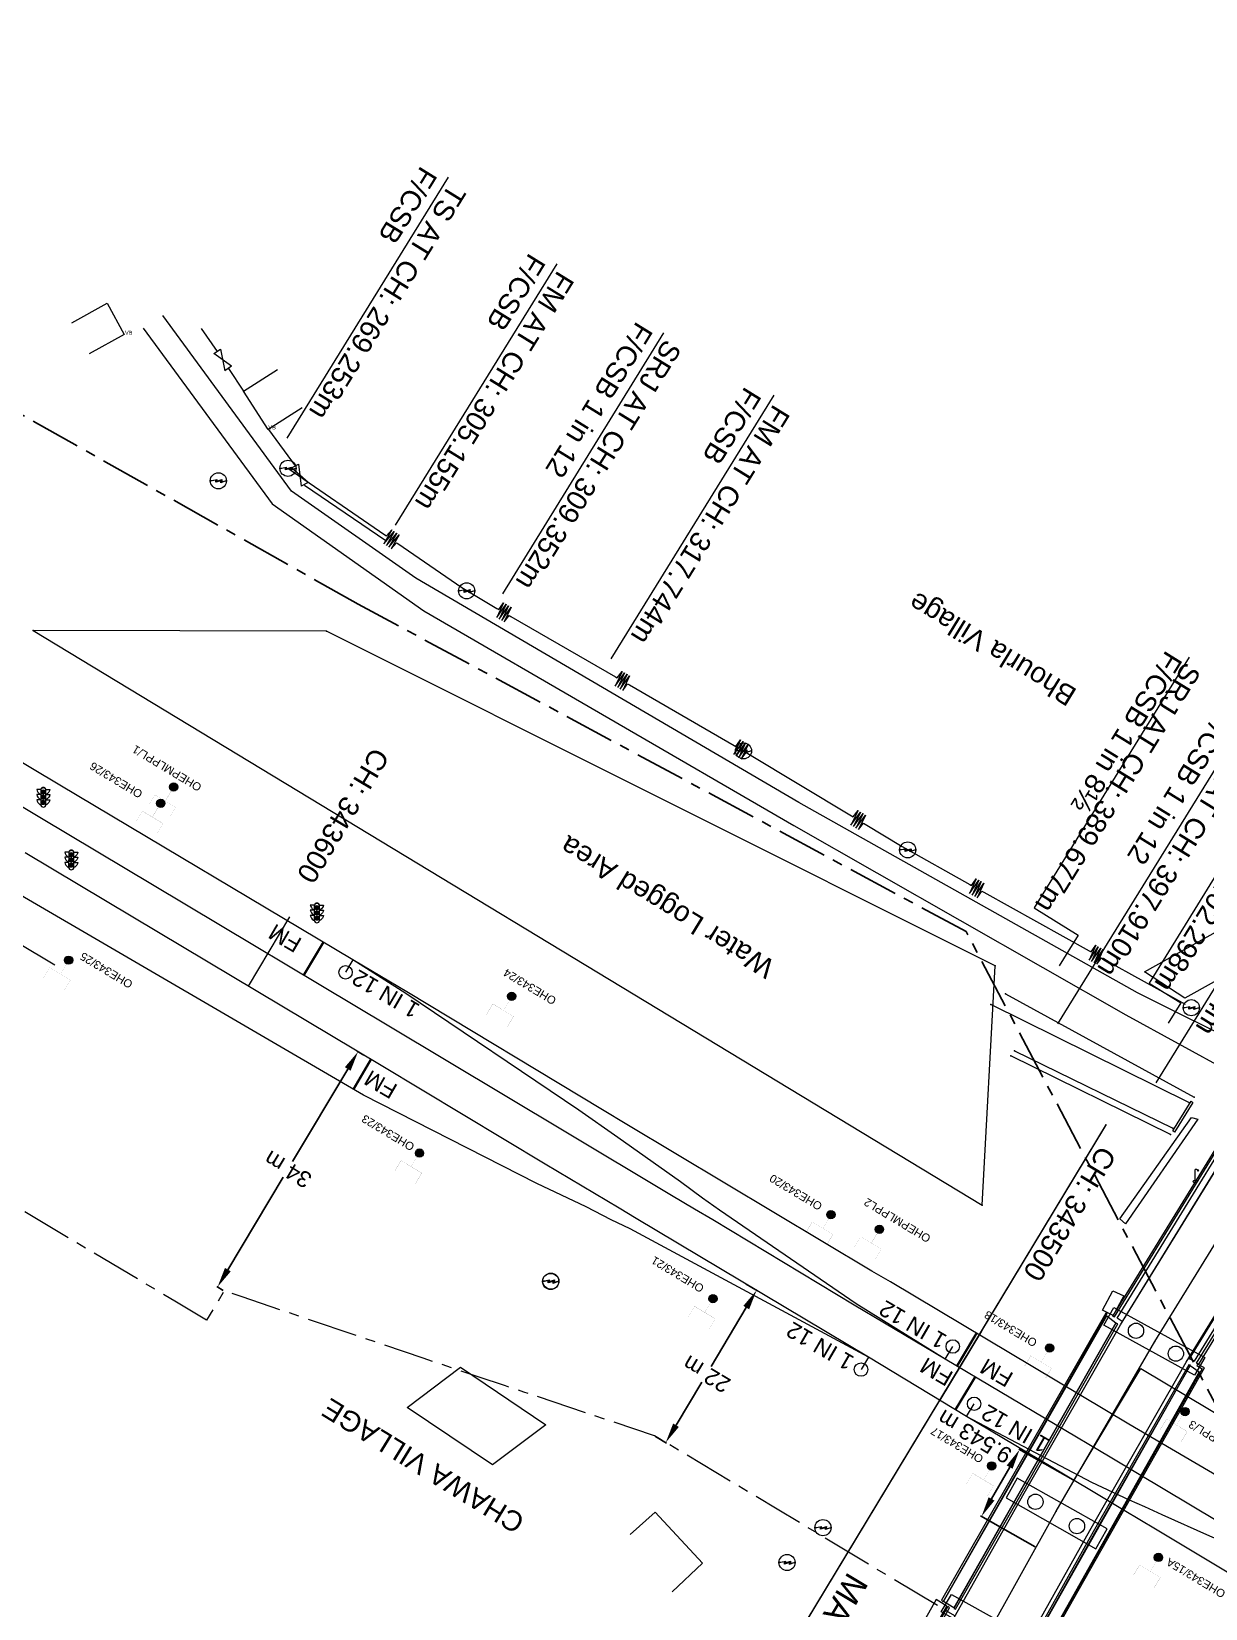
# Model space of a CAD drawing. Header units: metres. Extents: x 593168 to 611286, y 3401475 to 3412398.
# Drawn here: x 608148 to 608293.7, y 3403294.8 to 3403490.4 of the extents above; entities that cross this region are included whole.
import ezdxf

# ---------------------------------------------------------------- set-up
doc = ezdxf.new("R2010")
doc.units = ezdxf.units.M
doc.header["$MEASUREMENT"] = 0
doc.linetypes.add('CENTER', pattern=[2, 1.25, -0.25, 0.25, -0.25])
doc.linetypes.add('PHANTOM2', pattern=[1.25, 0.625, -0.125, 0.125, -0.125, 0.125, -0.125])
doc.layers.get('Defpoints').update_dxf_attribs({"lineweight": 0})
for name, color, linetype, lineweight in [('CANAL BOTTOM', 5, 'Continuous', 0), ('CANAL TOP', 5, 'Continuous', 0), ("CHAWAPAIL STN. SRJ's", 251, 'Continuous', 0), ('Commercial Building Pucca', 251, 'Continuous', 0), ('Compound Wall', 251, 'Continuous', 0), ('Culvert Parapet', 7, 'Continuous', 0), ('DFCC BOUNDARY', 6, 'CENTER', 0), ('Electric Pole', 251, 'Continuous', 0), ('Exg track', 7, 'Continuous', 0), ('Existing IR Chainage', 7, 'Continuous', 0), ('Existing IR Track', 7, 'Continuous', 0), ('Footpath', 251, 'Continuous', 0), ('Gate', 251, 'Continuous', 0), ('Lamp_Post', 251, 'Continuous', 0), ('LC DETAILS IN PLAN', 7, 'Continuous', 0), ('OHE MAST', 8, 'Continuous', 0), ('OHE MAST TEXT', 8, 'Continuous', 0), ('Piers_Abutment', 7, 'Continuous', 0), ('Pow_Line', 134, 'Continuous', 0), ('PROPOSED DFCC TRACK', 1, 'Continuous', 0), ('Religious_Place', 251, 'Continuous', 0), ('Residential Building Pucca', 251, 'Continuous', 0), ('Retaining Wall', 251, 'Continuous', 0), ('Sign Board', 251, 'Continuous', 0), ('Step', 7, 'Continuous', 0), ('Subroad Centre', 34, 'Continuous', 0), ('Subroad Edge', 34, 'Continuous', 0), ('Village Area text', 251, 'Continuous', 0), ('Village Name', 7, 'Continuous', 0), ('Water Logged Area', 5, 'Continuous', 0), ('Wing Wall', 7, 'Continuous', 0)]:
    doc.layers.add(name, color=color, linetype=linetype, lineweight=lineweight)
doc.layers.add('Existing Railway Boundary', color=7, linetype='CENTER')
doc.layers.add('MATCH LINE', color=7, linetype='Continuous')
doc.styles.get("Standard").update_dxf_attribs({"font": 'arial.ttf'})
doc.styles.add('Style-Arial', font='arial.ttf')
doc.styles.add('Vill txt', font='arial.ttf', dxfattribs={"height": 3})
doc.dimstyles.get("Standard").update_dxf_attribs({"dimtxt": 2.5, "dimasz": 0.18, "dimexe": 0.18, "dimexo": 0.0625, "dimgap": 0.09, "dimtad": 0, "dimtih": 1, "dimtoh": 1, "dimdec": 3, "dimzin": 0, "dimdsep": 46, "dimtxsty": 'Standard', "dimcen": 0.09, "dimaunit": 1, "dimadec": 4, "dimazin": 0, "dimtfac": 1, "dimtdec": 3, "dimtofl": 0, "dimtmove": 0, "dimatfit": 3, "dimfxl": 1, "dimtolj": 1, "dimtzin": 0, "dimarcsym": 0})

# ---------------------------------------------------------------- blocks, each defined once
blk = doc.blocks.new('GT')
at = {"layer": 'Gate'}
for p, q in [((-0.5, -0.5), (-0.5, 0.5)), ((-0.5, 0.5), (0.5, -0.5)), ((0.5, 0.5), (0.5, -0.5))]:
    blk.add_line(p, q, dxfattribs=at)
blk.add_lwpolyline([(0.5, 0.5), (-0.5, -0.5)], dxfattribs=at)
blk = doc.blocks.new('EP')
blk.add_hatch(color=8).paths.add_polyline_path([(-0.21, -0.05), (-0.21, 0.16), (-0.93, -0.01), (-0.31, 0.07), (-0.31, -0.19), (0.31, 0), (0.31, -0.24), (0.94, -0.01), (0.41, -0.1), (0.43, 0.15)])
at = {"color": 8}
for p, q in [((-0.93, -0.01), (-0.21, 0.16)), ((-0.31, 0.07), (-0.93, -0.01)), ((-0.31, -0.19), (-0.31, 0.07)), ((0.31, 0), (-0.31, -0.19)), ((-0.21, 0.16), (-0.21, -0.05)), ((-0.21, -0.05), (0.43, 0.15)), ((0.31, -0.24), (0.31, 0)), ((0.43, 0.15), (0.41, -0.1)), ((0.94, -0.01), (0.31, -0.24)), ((0.41, -0.1), (0.94, -0.01))]:
    blk.add_line(p, q, dxfattribs=at)
blk.add_circle((0, 0), 1, dxfattribs=at)
blk = doc.blocks.new('LP')
for points in [[(0, 0), (0, 1.5)], [(0.25, 1.35), (0.44, 1.35)]]:
    blk.add_lwpolyline(points)
for centre, radius, start, end in [((0.07, 0.99), 0.519, 57.6425, 97.3165), ((0.34, 1.33), 0.094, 11.7012, 168.0476)]:
    blk.add_arc(centre, radius, start, end)
at = {"extrusion": (0, 0, -1)}
blk.add_ellipse((0, 0.01), major_axis=(0.308, 0), ratio=0.400495, dxfattribs=at)
blk.add_ellipse((0.35, 1.36), major_axis=(0.0017, 0.0438), ratio=0.461056, start_param=1.74022, end_param=4.575836)
blk = doc.blocks.new('SIG')
for color, points in [(1, [(-0.22, 0.42, 0.180295), (-0.01, 0.33, -0.00255), (0.01, 0.33, -0.00255), (0.02, 0.33, 0.180295), (0.23, 0.42, -0.002654), (0.25, 0.44, 0.184495), (0.33, 0.65, 1.000001), (-0.32, 0.65, 0.184495), (-0.24, 0.44, -0.002654)]), (2, [(0.23, -0.23, -0.002654), (0.25, -0.21, 0.184495), (0.33, 0.01, 1.000001), (-0.32, 0.01, 0.184495), (-0.24, -0.21, -0.002654), (-0.22, -0.23, 0.180295), (-0.01, -0.32, -0.00255), (0.01, -0.32, -0.00255), (0.02, -0.32, 0.180295)]), (3, [(0.23, -0.88, -0.002654), (0.25, -0.86, 0.184495), (0.33, -0.64, 1.000001), (-0.32, -0.64, 0.184495), (-0.24, -0.86, -0.002654), (-0.22, -0.88, 0.395599)])]:
    blk.add_hatch(color=color).paths.add_polyline_path(points)
for p, q in [((-0.31, 0.98), (-0.32, -0.9)), ((0.33, -0.9), (0.32, 0.98))]:
    blk.add_line(p, q)
for points in [[(-0.31, 0.98), (-0.81, 0.98, 0.198758), (-0.42, 0.41, 0.003814), (-0.31, 0.39, 0.003814)], [(-0.31, 0.33), (-0.81, 0.33, 0.198758), (-0.42, -0.23, 0.003727), (-0.32, -0.26, 0.003727)], [(0.32, 0.98), (0.82, 0.98, -0.198758), (0.44, 0.41, -0.003814), (0.32, 0.39, -0.003814)], [(0.32, 0.33), (0.82, 0.33, -0.198758), (0.44, -0.23, -0.003727), (0.33, -0.26, -0.003727)], [(-0.32, -0.32), (-0.81, -0.32, 0.198758), (-0.42, -0.88, 0.003639), (-0.32, -0.9)], [(0.33, -0.32), (0.82, -0.32, -0.198758), (0.44, -0.88, -0.003639), (0.33, -0.9)]]:
    blk.add_lwpolyline(points, format="xyb")
for centre, radius, start, end in [((0.01, 0.91), 0.324, 12.4049, 167.5951), ((0.01, 0.81), 0.357, 27.7578, 152.2422), ((0.01, -0.9), 0.324, 181.4572, 358.5428)]:
    blk.add_arc(centre, radius, start, end)
blk = doc.blocks.new('OHE MAST')
h = blk.add_hatch(color=256)
h.dxf.hatch_style = 1
edge = h.paths.add_edge_path()
edge.add_arc((0, 0), 0.514, 0, 360)
at = {"const_width": 0.01}
for points in [[(1.5, 3.5), (1.5, 2), (-1.5, 2), (-1.5, 3.5)], [(0, 2), (0, 0)]]:
    blk.add_lwpolyline(points, dxfattribs=at)
blk.add_circle((0, 0), 0.514)
blk = doc.blocks.new('*D241')
at = {"layer": 'Defpoints', "color": 0, "transparency": 16777216}
for p in [(608277.34, 3403310.66), (608265.88, 3403306.2), (608272.62, 3403302.36)]:
    blk.add_point(p, dxfattribs=at)
at = {"layer": 'PROPOSED DFCC TRACK', "color": 0, "lineweight": -2, "transparency": 16777216}
for p, q in [((608277.23, 3403310.72), (608270.49, 3403314.55)), ((608269.37, 3403312.32), (608267.12, 3403308.37)), ((608272.52, 3403302.42), (608265.77, 3403306.26))]:
    blk.add_line(p, q, dxfattribs=at)
at = {"layer": 'PROPOSED DFCC TRACK', "color": 0, "transparency": 16777216}
for points in [[(608269, 3403312.52), (608269.73, 3403312.11), (608270.6, 3403314.49)], [(608266.76, 3403308.58), (608267.48, 3403308.16), (608265.88, 3403306.2)]]:
    blk.add_solid(points, dxfattribs=at)
at = {"layer": 'PROPOSED DFCC TRACK', "color": 0, "lineweight": 0, "transparency": 16777216, "insert": (608265.03, 3403316.1), "char_height": 2, "attachment_point": 5, "rotation": 149, "style": 'Style-Arial'}
blk.add_mtext('\\A1;9.543 m', dxfattribs=at)
blk = doc.blocks.new('TerminatorOpen_0.5')
at = {"color": 0, "linetype": 'ByBlock', "lineweight": -2}
for q in [(-1, 0.25), (-1, 0), (-1, -0.25)]:
    blk.add_line((0, 0), q, dxfattribs=at)
blk = doc.blocks.new('*D217')
at = {"layer": 'Defpoints', "color": 0, "linetype": 'ByBlock', "ltscale": 5, "transparency": 16777216}
for p in [(608236.59, 3403335.08), (608237.97, 3403334.25), (608225.31, 3403316.19)]:
    blk.add_point(p, dxfattribs=at)
at = {"layer": 'DFCC BOUNDARY', "color": 0, "linetype": 'ByBlock', "lineweight": -2, "ltscale": 5, "transparency": 16777216}
for p, q in [((608236.69, 3403335.02), (608238.08, 3403334.19)), ((608236.69, 3403332.11), (608232.33, 3403324.81)), ((608227.98, 3403317.51), (608231.18, 3403322.87)), ((608225.42, 3403316.13), (608226.8, 3403315.3))]:
    blk.add_line(p, q, dxfattribs=at)
at = {"layer": 'DFCC BOUNDARY', "color": 0, "linetype": 'ByBlock', "ltscale": 5, "transparency": 16777216}
for points in [[(608236.33, 3403332.32), (608237.05, 3403331.89), (608237.97, 3403334.25)], [(608227.62, 3403317.72), (608228.33, 3403317.3), (608226.7, 3403315.36)]]:
    blk.add_solid(points, dxfattribs=at)
at = {"layer": 'DFCC BOUNDARY', "color": 0, "linetype": 'ByBlock', "ltscale": 5, "transparency": 16777216, "insert": (608231.75, 3403323.84), "char_height": 2, "attachment_point": 5, "rotation": 149, "style": 'Style-Arial'}
blk.add_mtext('\\A1;22 m', dxfattribs=at)
blk = doc.blocks.new('*D218')
at = {"layer": 'Defpoints', "color": 0, "linetype": 'ByBlock', "ltscale": 5, "transparency": 16777216}
for p in [(608188.53, 3403363.86), (608189.35, 3403363.37), (608171.92, 3403334.18)]:
    blk.add_point(p, dxfattribs=at)
at = {"layer": 'DFCC BOUNDARY', "color": 0, "linetype": 'ByBlock', "lineweight": -2, "ltscale": 5, "transparency": 16777216}
for p, q in [((608189.24, 3403363.43), (608188.42, 3403363.92)), ((608187.25, 3403361.71), (608180.4, 3403350.25)), ((608172.38, 3403336.81), (608179.23, 3403348.28)), ((608171.81, 3403334.24), (608170.99, 3403334.73))]:
    blk.add_line(p, q, dxfattribs=at)
at = {"layer": 'DFCC BOUNDARY', "color": 0, "linetype": 'ByBlock', "ltscale": 5, "transparency": 16777216}
for points in [[(608186.89, 3403361.93), (608187.61, 3403361.5), (608188.53, 3403363.86)], [(608172.02, 3403337.03), (608172.74, 3403336.6), (608171.1, 3403334.67)]]:
    blk.add_solid(points, dxfattribs=at)
at = {"layer": 'DFCC BOUNDARY', "color": 0, "linetype": 'ByBlock', "ltscale": 5, "transparency": 16777216, "insert": (608179.82, 3403349.26), "char_height": 2, "attachment_point": 5, "rotation": 149, "style": 'Style-Arial'}
blk.add_mtext('\\A1;34 m', dxfattribs=at)

msp = doc.modelspace()

# ---------------------------------------------------------------- linework, layer by layer
at = {"layer": 'CANAL BOTTOM'}
for points in [[(608291.6935, 3403357.5196, 262.1373), (608267.0188, 3403369.705, 261.8954)], [(608269.9654, 3403363.9607, 262.5452), (608289.5996, 3403354.3529, 262.2223)]]:
    msp.add_polyline3d(points, dxfattribs=at)
for p in [(608267.019, 3403369.705, 261.895), (608269.965, 3403363.961, 262.545), (608291.694, 3403357.52, 262.137), (608289.6, 3403354.353, 262.222)]:
    msp.add_point(p, dxfattribs=at)
at = {"layer": 'CANAL TOP'}
for points in [[(608268.8659, 3403371.0286, 262.7961), (608292.2551, 3403358.2329, 263.3049)], [(608289.3106, 3403353.594, 263.4019), (608269.5226, 3403363.3304, 263.272)]]:
    msp.add_polyline3d(points, dxfattribs=at)
for p in [(608268.866, 3403371.029, 262.796), (608269.523, 3403363.33, 263.272), (608292.255, 3403358.233, 263.305), (608289.311, 3403353.594, 263.402)]:
    msp.add_point(p, dxfattribs=at)
at = {"layer": "CHAWAPAIL STN. SRJ's", "lineweight": 13, "flags": 128}
for points, elevation in [([(608199.6932, 3403472.3502), (608179.6765, 3403439.9669)], 264.1857), ([(608213.1832, 3403461.6292), (608193.1209, 3403429.172)], 264.1047), ([(608240.1181, 3403445.308), (608219.8924, 3403412.5864)], 264.1047)]:
    msp.add_lwpolyline(points, dxfattribs=dict(at, elevation=elevation))
for points in [[(608226.4389, 3403453.0433), (608206.4319, 3403420.6755)], [(608291.6336, 3403412.8201), (608272.3963, 3403381.6975), (608277.8741, 3403378.3115), (608275.5212, 3403374.505)], [(608298.7361, 3403405.2446), (608275.3033, 3403367.3346)], [(608305.0124, 3403402.04), (608286.6568, 3403372.3439), (608290.5979, 3403369.9078), (608289.0349, 3403367.3793)], [(608310.9325, 3403397.9203), (608287.4998, 3403360.0103)]]:
    msp.add_lwpolyline(points, dxfattribs=at)
at = {"layer": 'Commercial Building Pucca'}
for points in [[(608181.5886, 3403443.7478, 262.6691), (608177.3796, 3403441.0516, 262.6691), (608174.3262, 3403445.8181, 262.8031), (608178.5352, 3403448.5143, 262.8031)], [(608305.2922, 3403378.4131, 267.4407), (608291.1183, 3403370.5187, 267.4357), (608286.0802, 3403373.76, 264.4286), (608300.2541, 3403381.6544, 264.4336), (608305.2922, 3403378.4131, 267.4407)]]:
    msp.add_polyline3d(points, dxfattribs=at)
at = {"layer": 'Compound Wall'}
for points in [[(608169.0824, 3403453.6039, 262.994), (608171.034, 3403450.7364, 262.995)], [(608172.4383, 3403448.6303, 262.6241), (608174.3262, 3403445.8181, 262.8031)], [(608177.4032, 3403441.0683, 262.6671), (608180.712, 3403436.543, 262.6811)], [(608181.877, 3403434.1643, 262.7201), (608191.9905, 3403427.294, 262.3782)], [(608068.3389, 3403419.5323, 265.3231), (608070.1106, 3403422.5073, 264.8019), (608099.346, 3403405.3747, 264.7114), (608106.4056, 3403401.2341, 264.6895), (608150.8925, 3403374.6287, 264.6572)], [(608222.2762, 3403303.9521, 264.3926), (608225.3746, 3403306.7134, 264.1057), (608231.2658, 3403300.4151, 263.4779), (608227.4976, 3403296.8351, 263.9523)]]:
    msp.add_polyline3d(points, dxfattribs=at)
at = {"layer": 'Culvert Parapet'}
msp.add_polyline3d([(608289.6158, 3403354.0397, 263.8308), (608291.8986, 3403357.7006, 263.7728), (608292.0967, 3403357.5543, 263.7688), (608289.8137, 3403353.8931, 263.7688)], close=True, dxfattribs=at)
at = {"layer": 'DFCC BOUNDARY', "ltscale": 5, "flags": 128}
msp.add_lwpolyline([(608169.7484, 3403330.5329), (608166.0125, 3403332.7612), (608109.3376, 3403366.5656), (608077.3094, 3403385.6693), (608053.897, 3403399.8354), (608027.9038, 3403415.1356), (608002.7237, 3403430.4016), (607965.038, 3403453.1168), (607923.0995, 3403476.5115), (607908.5225, 3403452.0667), (607756.2131, 3403543.6905), (607765.5086, 3403559.4423), (607571.8471, 3403673.7258), (607552.2717, 3403660.5571), (607485.2693, 3403700.0965), (607479.8852, 3403703.2741), (607474.4939, 3403706.4583), (607469.0947, 3403709.6517), (607463.6689, 3403712.8676), (607458.2522, 3403716.0874), (607452.8306, 3403719.3215), (607447.4053, 3403722.5717), (607441.9978, 3403725.8273, -0.00829626), (607370.6701, 3403770.5171), (607376.2934, 3403779.6115)], format="xyb", dxfattribs=at)
msp.add_lwpolyline([(608371.0084, 3403228.0502), (608371.2837, 3403228.8374), (608356.3424, 3403237.7852), (608325.1031, 3403256.5065), (608299.6469, 3403271.6502), (608276.1364, 3403285.737), (608274.196, 3403286.9007), (608272.2582, 3403288.0627), (608267.7917, 3403290.741), (608252.7058, 3403299.7538), (608240.5308, 3403307.1051), (608225.3099, 3403316.1902), (608209.1028, 3403321.6255), (608206.814, 3403322.3983), (608203.4143, 3403323.528), (608196.5988, 3403325.8333), (608174.1538, 3403333.427), (608171.9213, 3403334.1758), (608169.7484, 3403330.5329)], dxfattribs=at)
at = {"layer": 'Exg track'}
for p, q in [((608187.902, 3403375.2636), (608186.9773, 3403373.7092)), ((608261.3816, 3403325.7235), (608262.3063, 3403327.2779)), ((608251.8545, 3403325.9672), (608250.9297, 3403324.4128)), ((608264.0333, 3403318.6136), (608264.958, 3403320.168))]:
    msp.add_line(p, q, dxfattribs=at)
at = {"layer": 'Exg track', "const_width": 0.3}
for points, elevation in [([(608184.2381, 3403377.4438), (608181.7813, 3403373.3383)], 264.141), ([(608190.1291, 3403362.9038), (608187.9514, 3403359.1715)], 264.1047), ([(608265.1007, 3403323.509), (608262.6493, 3403319.4492)], 264.2317)]:
    msp.add_lwpolyline(points, dxfattribs=dict(at, elevation=elevation))
msp.add_lwpolyline([(608265.2613, 3403328.9278), (608262.8398, 3403324.8574)], dxfattribs=at)
at = {"layer": 'Exg track'}
for centre in [(608186.9773, 3403373.7092), (608262.3063, 3403327.2779), (608250.9297, 3403324.4128), (608264.958, 3403320.168)]:
    msp.add_circle(centre, 0.8325, dxfattribs=at)
at = {"layer": 'Existing IR Chainage', "color": 7, "linetype": 'Continuous', "lineweight": 13, "flags": 128}
for points in [[(608180.0269, 3403380.5827), (608174.9003, 3403371.9968)], [(608265.8665, 3403329.1882), (608260.6976, 3403320.6277)]]:
    msp.add_lwpolyline(points, dxfattribs=at)
at = {"layer": 'Existing IR Track', "color": 0, "flags": 128}
for points in [[(608367.1739, 3403275.0703), (608357.7637, 3403279.1926), (608346.7622, 3403284.0552), (608316.2168, 3403298.8461), (608284.1412, 3403317.6599), (608254.5655, 3403335.3114), (608252.2512, 3403336.6068), (608221.8917, 3403354.8082), (608218.8493, 3403356.6586), (608194.5717, 3403371.2695), (608187.902, 3403375.2636), (608151.5167, 3403396.9152), (608086.4235, 3403435.7831)], [(608251.8545, 3403325.9672), (608222.2986, 3403341.8834), (608219.9458, 3403343.0072), (608216.8169, 3403344.597), (608210.6906, 3403347.5186), (608189.1933, 3403358.4469), (608145.1533, 3403384.1435)], [(608261.3816, 3403325.7235), (608250.3343, 3403332.5889), (608233.3856, 3403344.2132), (608231.2716, 3403345.6918), (608228.5157, 3403347.6958), (608220.7464, 3403353.2303), (608215.9243, 3403356.6116), (608194.4567, 3403371.0653), (608187.902, 3403375.2636)], [(608319.1889, 3403291.2981), (608313.6371, 3403294.3399), (608298.8207, 3403301.6982), (608296.9857, 3403302.5368), (608294.2193, 3403303.7633), (608288.2918, 3403306.397), (608286.124, 3403307.396), (608284.2158, 3403308.2007), (608279.5553, 3403310.3906), (608264.0333, 3403318.6136)]]:
    msp.add_lwpolyline(points, dxfattribs=at)
at = {"layer": 'Existing IR Track', "color": 0, "lineweight": 15, "flags": 128}
for points in [[(608295.2016, 3403305.5795), (608281.826, 3403313.5499), (608261.3816, 3403325.7235), (608250.0783, 3403332.4086), (608232.5316, 3403342.9842), (608230.2621, 3403344.3148), (608227.4329, 3403346.028), (608214.0937, 3403353.9995), (608192.3562, 3403367.0103), (608163.0209, 3403384.5647), (608149.253, 3403392.8035), (608133.1137, 3403402.4273)], [(608310.9246, 3403290.5398), (608287.4438, 3403304.6088), (608285.5104, 3403305.7682), (608283.5723, 3403306.9304), (608279.0903, 3403309.618), (608264.0333, 3403318.6136), (608251.8545, 3403325.9672), (608223.0332, 3403343.1699), (608220.9229, 3403344.4357), (608217.85, 3403346.2588), (608211.7599, 3403349.9161), (608191.4116, 3403362.138), (608160.6071, 3403380.5312), (608147.2148, 3403388.5271)]]:
    msp.add_lwpolyline(points, dxfattribs=at)
at = {"layer": 'Existing Railway Boundary', "ltscale": 5}
msp.add_lwpolyline([(610412.2426, 3402047.4072), (610348.1708, 3402084.3155), (610255.6699, 3402141.9633), (610098.8011, 3402235.9968), (610097.6409, 3402236.5907), (610096.8654, 3402237.0016), (610095.7382, 3402237.4658), (610093.9073, 3402238.4592), (608296.8511, 3403316.4743), (608263.9541, 3403378.7593), (608188.5487, 3403419.3953), (608142.2829, 3403445.4311)], dxfattribs=at)
at = {"layer": 'Footpath'}
for points in [[(608282.6902, 3403330.7949, 273.5789), (608304.9949, 3403367.0969, 272.5772), (608331.2915, 3403407.5464, 270.9397), (608339.3075, 3403418.0974, 270.6868), (608347.5005, 3403427.628, 270.2429), (608358.6832, 3403438.2434, 269.7911), (608396.0751, 3403468.9831, 268.0246), (608411.2054, 3403480.7955, 267.3696)], [(608411.7412, 3403480.2552, 267.3679), (608396.6086, 3403468.4141, 268.0226), (608359.1219, 3403437.8081, 269.814), (608347.9957, 3403427.1286, 270.2409), (608339.8615, 3403417.6827, 270.6918), (608331.7978, 3403407.1419, 270.9427), (608305.7009, 3403366.7911, 272.5582), (608283.3209, 3403330.3929, 273.6059)], [(608418.7424, 3403473.1954, 267.2776), (608366.5641, 3403430.7469, 269.5521), (608355.6291, 3403420.42, 270.122), (608347.5731, 3403411.2611, 270.5328), (608339.7201, 3403401.0316, 270.9647), (608313.9472, 3403362.0505, 272.2933), (608291.6277, 3403325.7502, 273.546)], [(608292.3191, 3403325.439, 273.524), (608314.5929, 3403361.6137, 272.5502), (608340.1458, 3403400.7269, 270.9537), (608356.0857, 3403419.9472, 270.112), (608366.9654, 3403430.1344, 269.5491), (608419.251, 3403472.6825, 267.2905)], [(608262.4491, 3403294.8596, 273.245), (608261.1769, 3403295.6425, 273.1971), (608281.4229, 3403331.08, 273.254), (608282.5547, 3403330.2049, 273.239)], [(608282.5547, 3403330.2049, 273.239), (608262.4491, 3403294.8596, 273.245)], [(608283.3209, 3403330.3929, 273.6059), (608282.6902, 3403330.7949, 273.5789)], [(608292.3191, 3403325.439, 273.524), (608291.6277, 3403325.7502, 273.546)]]:
    msp.add_polyline3d(points, dxfattribs=at)
msp.add_polyline3d([(608291.7551, 3403324.9054, 273.2011), (608292.8622, 3403324.1549, 273.226), (608273.2594, 3403289.3206, 273.1921), (608272.0469, 3403290.0159, 273.2091)], close=True, dxfattribs=at)
at = {"layer": 'LC DETAILS IN PLAN', "lineweight": 13, "flags": 128}
msp.add_lwpolyline([(608277.346, 3403310.66), (608285.6377, 3403324.539), (608299.6939, 3403316.1414), (608328.7341, 3403364.7498)], dxfattribs=at)
at = {"layer": 'MATCH LINE', "linetype": 'PHANTOM2', "ltscale": 15, "const_width": 0.2}
msp.add_lwpolyline([(608281.3592, 3403354.8465), (608229.4276, 3403268.8398)], dxfattribs=at)
at = {"layer": 'Piers_Abutment'}
for points in [[(608293.5614, 3403325.9046, 270.6958), (608292.3051, 3403323.7083, 270.6878), (608281.0549, 3403329.9365, 270.6978), (608282.3112, 3403332.1329, 270.7058)], [(608270.3149, 3403310.9223, 270.7418), (608268.9414, 3403308.4835, 270.7588), (608280.0497, 3403302.1632, 270.074), (608281.4594, 3403304.6668, 270.7288)], [(608273.2948, 3403290.3042, 269.967), (608272.0735, 3403288.1535, 270.014), (608260.8638, 3403294.3455, 270.7598), (608262.1432, 3403296.5178, 270.7888)]]:
    msp.add_polyline3d(points, close=True, dxfattribs=at)
for centre, radius in [((608285.0436, 3403329.2333, 264.4196), 0.9439), ((608289.9905, 3403326.3919, 264.2537), 0.9439), ((608272.5634, 3403308.0104, 264.2917), 0.9525), ((608277.7139, 3403304.996, 264.2557), 0.9525)]:
    msp.add_circle(centre, radius, dxfattribs=at)
at = {"layer": 'Pow_Line', "elevation": 262.5822}
msp.add_lwpolyline([(608179.8345, 3403436.2405), (608191.8616, 3403427.9933), (608192.076, 3403427.8463), (608192.7327, 3403428.6095), (608191.7481, 3403426.8555), (608193.0295, 3403428.406), (608192.0449, 3403426.652), (608193.3263, 3403428.2024), (608192.3417, 3403426.4484), (608193.6231, 3403427.9989), (608192.6385, 3403426.2449), (608193.2952, 3403427.0081), (608193.4652, 3403426.8936), (608201.3962, 3403421.4552), (608205.7664, 3403418.8625), (608205.9915, 3403418.7324), (608206.5877, 3403419.5438), (608205.7406, 3403417.7194), (608206.8992, 3403419.3637), (608206.0521, 3403417.5392), (608207.2108, 3403419.1835), (608206.3637, 3403417.3591), (608207.5223, 3403419.0033), (608206.6753, 3403417.1789), (608207.2715, 3403417.9903), (608207.4962, 3403417.8623), (608220.4691, 3403410.3609), (608220.6941, 3403410.2308), (608221.2903, 3403411.0422), (608220.4432, 3403409.2177), (608221.6019, 3403410.862), (608220.7548, 3403409.0376), (608221.9134, 3403410.6818), (608221.0663, 3403408.8574), (608222.225, 3403410.5017), (608221.3779, 3403408.6773), (608221.9741, 3403409.4887), (608222.1988, 3403409.3607), (608235.1717, 3403401.8592), (608235.3958, 3403401.7279), (608235.9967, 3403402.5358), (608235.1389, 3403400.7164), (608236.307, 3403402.3539), (608235.4492, 3403400.5346), (608236.6173, 3403402.1721), (608235.7594, 3403400.3527), (608236.9276, 3403401.9902), (608236.0697, 3403400.1709), (608236.6706, 3403400.9788), (608236.8954, 3403400.849), (608249.7273, 3403393.112), (608249.9499, 3403392.9777), (608250.5608, 3403393.7781), (608249.6805, 3403391.9695), (608250.869, 3403393.5922), (608249.9887, 3403391.7836), (608251.1772, 3403393.4064), (608250.2969, 3403391.5978), (608251.4854, 3403393.2206), (608250.6051, 3403391.412), (608251.216, 3403392.2123), (608251.4382, 3403392.0803), (608256.0322, 3403389.3103), (608264.4135, 3403384.614), (608264.6406, 3403384.4876), (608265.2234, 3403385.3087), (608264.4064, 3403383.4706), (608265.5379, 3403385.1337), (608264.7209, 3403383.2956), (608265.8523, 3403384.9586), (608265.0354, 3403383.1206), (608266.1668, 3403384.7836), (608265.3498, 3403382.9455), (608265.9326, 3403383.7666), (608266.1569, 3403383.6437), (608279.2326, 3403376.3669), (608279.4598, 3403376.2405), (608280.0425, 3403377.0615), (608279.2256, 3403375.2234), (608280.357, 3403376.8865), (608279.54, 3403375.0484), (608280.6715, 3403376.7115), (608279.8545, 3403374.8734), (608280.986, 3403376.5365), (608280.169, 3403374.6984), (608280.7518, 3403375.5195), (608280.9761, 3403375.3966), (608291.1311, 3403369.7451)], dxfattribs=at)
at = {"layer": 'Religious_Place'}
msp.add_polyline3d([(608153.0223, 3403454.2984, 262.3722), (608157.3969, 3403456.7167, 262.3722), (608159.5321, 3403452.8543, 262.2253), (608155.1575, 3403450.436, 262.2253)], dxfattribs=at)
at = {"layer": 'Residential Building Pucca'}
msp.add_polyline3d([(608201.2251, 3403324.7008, 262.994), (608211.8416, 3403317.5549, 263.3979), (608205.2278, 3403312.5786, 263.9298), (608194.6113, 3403319.7245, 263.5259), (608201.2251, 3403324.7008, 262.994)], dxfattribs=at)
at = {"layer": 'Retaining Wall'}
msp.add_polyline3d([(608283.7313, 3403342.5001, 263.6438), (608283.0182, 3403343.1391, 263.6309), (608291.9129, 3403355.6897, 263.4189), (608292.7073, 3403355.4993, 263.4799)], close=True, dxfattribs=at)
at = {"layer": 'Step'}
for points in [[(608280.8868, 3403331.7857, 273.1711), (608282.1819, 3403334.197, 273.1401), (608283.5169, 3403333.5555, 273.1751), (608282.2218, 3403331.144, 273.1751)], [(608260.2495, 3403295.8856, 273.2111), (608258.9352, 3403293.5378, 273.1631), (608260.2597, 3403292.7295, 273.1611), (608261.5743, 3403295.0776, 273.1611)]]:
    msp.add_polyline3d(points, close=True, dxfattribs=at)
at = {"layer": 'Subroad Centre'}
msp.add_polyline3d([(608104.7791, 3403213.5954, 267.3178), (608150.3206, 3403212.0057, 268.7004), (608171.7708, 3403212.7825, 269.4981), (608182.5935, 3403213.8965, 269.866), (608197.8522, 3403217.5413, 270.3789), (608209.37, 3403222.341, 270.8048), (608219.6649, 3403228.2221, 271.1417), (608228.9167, 3403236.0266, 271.6225), (608237.2971, 3403244.8334, 272.0054), (608244.8582, 3403254.7505, 272.4703), (608257.32, 3403274.8156, 273.2071), (608275.1377, 3403306.8579, 273.368), (608287.3704, 3403327.92, 273.384), (608309.8718, 3403364.3578, 272.3763), (608335.6678, 3403404.0442, 270.7558), (608343.5132, 3403414.4693, 270.3709), (608351.9433, 3403424.1962, 269.876), (608362.8689, 3403434.253, 269.4212), (608399.847, 3403464.4063, 267.7576), (608415.3162, 3403476.6502, 267.0744)], dxfattribs=at)
for p in [(608287.37, 3403327.92, 273.384), (608275.138, 3403306.858, 273.368)]:
    msp.add_point(p, dxfattribs=at)
at = {"layer": 'Subroad Edge'}
for points in [[(608408.5262, 3403483.4971, 263.3719), (608379.8216, 3403460.9864, 263.3539), (608349.0547, 3403434.6819, 263.281), (608329.1255, 3403410.6038, 263.25), (608306.5005, 3403376.2464, 263.3509), (608299.0757, 3403364.2518, 263.3669), (608285.2153, 3403371.1794, 262.5082)], [(608283.7863, 3403368.4439, 262.5692), (608296.7812, 3403361.3057, 263.3369), (608299.9826, 3403358.767, 263.4289), (608309.3781, 3403375.1424, 263.4169), (608331.1984, 3403408.8551, 263.3119), (608346.9025, 3403428.1541, 263.3368), (608351.7502, 3403432.2881, 263.6099), (608358.1042, 3403438.8919, 263.4238), (608382.3879, 3403458.9042, 263.4779), (608410.5833, 3403481.4228, 263.5)], [(608105.1787, 3403218.4063, 267.3208), (608150.5734, 3403216.7799, 268.6214), (608171.5164, 3403217.686, 269.4292), (608182.3175, 3403219.1155, 269.7591), (608195.9607, 3403222.3476, 270.1779), (608207.0292, 3403226.8666, 270.5948), (608216.7127, 3403232.6351, 270.8997), (608225.8062, 3403240.141, 271.3766), (608233.0235, 3403247.6707, 271.8814), (608240.6404, 3403257.3381, 272.3743), (608253.2309, 3403277.1991, 273.0991), (608271.1563, 3403309.0984, 273.316), (608283.1386, 3403329.9829, 273.284), (608305.7768, 3403366.7359, 272.3063), (608331.8869, 3403407.0336, 270.6928), (608339.8575, 3403417.6382, 270.4379), (608348.0475, 3403427.1385, 269.999), (608359.1431, 3403437.6883, 269.5381), (608396.6935, 3403468.3946, 267.7526), (608411.8071, 3403480.1887, 267.0903)], [(608104.6204, 3403208.8353, 267.2698), (608150.3082, 3403207.3212, 268.6074), (608171.8935, 3403208.0492, 269.5821), (608183.2504, 3403209.2221, 269.924), (608200.0918, 3403212.9943, 270.5508), (608211.6428, 3403217.6227, 271.0097), (608222.8632, 3403224.3416, 271.4016), (608232.2284, 3403232.3025, 271.8025), (608236.8863, 3403237.3305, 263.6349), (608241.279, 3403241.9131, 272.1874), (608248.8325, 3403251.9118, 272.5702), (608261.4243, 3403272.4797, 273.1071), (608279.3058, 3403304.4459, 273.308), (608291.2484, 3403325.3157, 273.297), (608313.9472, 3403362.0505, 272.2933), (608339.6981, 3403401.1594, 270.6878), (608347.476, 3403411.1837, 270.2659), (608355.7313, 3403420.4642, 269.827), (608366.5477, 3403430.7769, 269.2702), (608418.6688, 3403473.2696, 267.0113)], [(608161.8849, 3403453.6099, 262.2623), (608177.8622, 3403431.8291, 262.2443), (608196.6976, 3403418.5662, 262.1583), (608242.5875, 3403391.9293, 262.2153), (608283.7863, 3403368.4439, 262.5692)], [(608285.2153, 3403371.1794, 262.5082), (608243.205, 3403394.7707, 262.2593), (608195.6782, 3403422.606, 262.1853), (608180.2761, 3403433.4026, 262.2832), (608164.2987, 3403455.1834, 262.3012)]]:
    msp.add_polyline3d(points, dxfattribs=at)
at = {"layer": 'Water Logged Area'}
msp.add_polyline3d([(608184.6028, 3403416.0317, 261.7274), (608148.2136, 3403416.1154, 261.7734), (608265.9783, 3403344.8138, 262.4272), (608267.5799, 3403374.5042, 262.0153), (608184.6028, 3403416.0317, 261.7274)], dxfattribs=at)
for p in [(608148.214, 3403416.115, 261.773), (608184.603, 3403416.032, 261.727), (608267.58, 3403374.504, 262.015), (608265.978, 3403344.814, 262.427)]:
    msp.add_point(p, dxfattribs=at)
at = {"layer": 'Wing Wall'}
for points in [[(608419.5785, 3403472.3523, 268.0964), (608403.9412, 3403459.6965, 268.7983), (608367.4031, 3403429.8577, 270.3139), (608356.6045, 3403419.5233, 270.8367), (608348.7406, 3403410.2838, 271.3476), (608340.7425, 3403400.4196, 271.8155), (608315.1892, 3403361.4814, 273.337), (608292.8082, 3403325.0898, 274.3587), (608292.5537, 3403325.2291, 274.3657), (608314.9878, 3403361.5579, 273.336), (608340.5421, 3403400.6243, 271.8165), (608348.5402, 3403410.4885, 271.3486), (608356.3437, 3403419.7441, 270.8447), (608367.2049, 3403429.9954, 270.3169), (608419.4303, 3403472.5017, 268.06)], [(608281.4654, 3403331.3847, 274.3377), (608281.3089, 3403331.4171, 274.3457), (608260.8987, 3403295.8031, 274.2757), (608261.1086, 3403295.6161, 274.2847), (608281.4654, 3403331.3847, 274.3377)], [(608282.7689, 3403330.1068, 274.0698), (608282.5377, 3403330.1891, 274.0538), (608270.719, 3403309.388, 274.0938), (608262.452, 3403294.7587, 274.1008), (608262.6643, 3403294.6788, 274.1008), (608270.9619, 3403309.2477, 274.0988), (608282.7689, 3403330.1068, 274.0698)], [(608292.6883, 3403325.093, 274.3697), (608292.6027, 3403324.9182, 274.3637), (608293.265, 3403324.4994, 274.2727), (608273.2481, 3403289.1483, 274.3007), (608272.4602, 3403289.5161, 274.2857), (608272.3728, 3403289.3058, 274.3067), (608273.265, 3403288.8601, 274.3107), (608293.5201, 3403324.6374, 274.3177), (608292.6883, 3403325.093, 274.3697)]]:
    msp.add_polyline3d(points, dxfattribs=at)
for points in [[(608304.5529, 3403367.4661, 273.367), (608282.1477, 3403331.0327, 274.3777), (608282.3589, 3403330.9423, 274.3787), (608304.7048, 3403367.3471, 273.371)], [(608271.8041, 3403289.6342, 274.0488), (608279.954, 3403304.1506, 274.0868), (608291.7964, 3403324.9837, 274.0968), (608291.5958, 3403325.0228, 274.1038), (608279.7414, 3403304.2793, 274.1328), (608271.6007, 3403289.7412, 274.0668)], [(608252.0734, 3403277.822, 274.2108), (608252.2211, 3403277.7208, 274.2138), (608261.9256, 3403294.8633, 274.3557), (608261.705, 3403295.0378, 274.3437)]]:
    msp.add_polyline3d(points, close=True, dxfattribs=at)

# ---------------------------------------------------------------- block references
at = {"layer": 'Electric Pole', "xscale": 0.9997078269177826, "yscale": 0.9997078269177826, "zscale": 0.9997078269177826}
for p in [(608171.2022, 3403434.6909, 266.3781), (608179.8345, 3403436.2405, 262.5822), (608202.006, 3403421.037, 269.0213), (608236.3486, 3403401.1787, 267.5717), (608256.7215, 3403388.8947, 268.5124), (608291.9071, 3403369.3133, 265.9022), (608212.4245, 3403335.3513, 266.9829), (608212.4514, 3403335.3912, 268.8843), (608246.206, 3403304.8011, 268.3195), (608241.7517, 3403300.4764, 268.0746)]:
    msp.add_blockref('EP', p, dxfattribs=at)
at = {"layer": 'Gate'}
for p, xscale, yscale, zscale, rotation in [((608171.7362, 3403449.6833, 156.3202), 2.531312729624108, 0.9997078268772033, 2.531312729624108, 303.3458718852191), ((608181.3053, 3403435.3895, 156.3202), 2.594323673913931, 0.9997078268772032, 2.594323673913931, 297.345871886178)]:
    msp.add_blockref('GT', p, dxfattribs=dict(at, xscale=xscale, yscale=yscale, zscale=zscale, rotation=rotation))
at = {"layer": 'Lamp_Post', "xscale": 0.9997078269177826, "yscale": 0.9997078269177826, "zscale": 0.9997078269177826}
msp.add_blockref('LP', (608292.3982, 3403347.7475, 274.7696), dxfattribs=at)
at = {"layer": 'OHE MAST', "rotation": 149.0208306544456}
for p in [(608165.6547, 3403396.6928), (608164.0534, 3403394.6684), (608152.6149, 3403375.2151), (608207.5915, 3403370.7341), (608196.1531, 3403351.2808), (608247.189, 3403343.636), (608253.2097, 3403341.8123), (608232.5581, 3403333.2064), (608274.3221, 3403327.0893), (608291.1215, 3403319.2079), (608267.1399, 3403312.4613), (608287.8229, 3403301.1069)]:
    msp.add_blockref('OHE MAST', p, dxfattribs=at)
at = {"layer": 'Sign Board', "xscale": 0.9997078269177826, "yscale": 0.9997078269177826, "zscale": 0.9997078269177826}
for p in [(608149.4756, 3403395.4187, 264.2667), (608152.946, 3403387.6449, 264.0677), (608183.4151, 3403381.0729, 264.0227)]:
    msp.add_blockref('SIG', p, dxfattribs=at)

# ---------------------------------------------------------------- texts
at = {"layer": "CHAWAPAIL STN. SRJ's", "lineweight": 13, "char_height": 2.5, "width": 48.267487, "attachment_point": 4, "rotation": 238.27918, "line_spacing_factor": 0.648, "style": 'Style-Arial'}
for s, insert in [('\\pxsm1;TS AT CH: 269.253m \\PF/CSB', (608199.1673, 3403472.1332, 264.1857)), ('\\pxsm1;FM AT CH: 305.155m \\PF/CSB', (608212.6116, 3403461.3383, 264.1047)), ('\\pxsm1;SRJ AT CH: 309.352m \\PF/CSB 1 in 12', (608225.9227, 3403452.8418)), ('\\pxsm1;FM AT CH: 317.744m \\PF/CSB', (608239.3832, 3403444.7528, 264.1047)), ('SRJ AT CH: 389.677m \\PF/CSB 1 in 8½', (608290.9898, 3403412.4123)), ('\\pxsm1;SRJ AT CH: 397.910m \\PF/CSB 1 in 12', (608298.0923, 3403404.8369)), ('\\pxsm1;FM AT CH: 402.298m \\PF/CSB', (608304.3687, 3403401.6322)), ('\\pxsm1;SRJ AT CH: 403.904m \\PF/CSB 1 in 12', (608310.2888, 3403397.5125))]:
    msp.add_mtext(s, dxfattribs=dict(at, insert=insert))
at = {"layer": 'Exg track'}
for s, p in [('FM', (608181.7119, 3403377.7787)), ('1 IN 12', (608196.3567, 3403369.6109, 182.1907)), ('FM', (608193.584, 3403359.6364)), ('1 IN 12', (608261.7466, 3403328.5774, 182.161)), ('1 IN 12', (608250.2344, 3403325.915, 182.161)), ('FM', (608262.5286, 3403323.9893)), ('FM', (608269.9817, 3403323.8615)), ('1 IN 12', (608274.4343, 3403315.6627, 182.161))]:
    msp.add_text(s, height=2, rotation=149.797857, dxfattribs=at).set_placement(p)
at = {"layer": 'Existing IR Chainage', "color": 7, "lineweight": 0, "char_height": 2.5, "attachment_point": 6, "line_spacing_factor": 0.60036, "style": 'Style-Arial'}
for s, insert, rotation in [('CH: 343600', (608181.8849, 3403385.1502), 239.158879), ('CH: 343500', (608271.9976, 3403335.7606), 238.876043)]:
    msp.add_mtext(s, dxfattribs=dict(at, insert=insert, rotation=rotation))
at = {"layer": 'MATCH LINE', "linetype": 'Continuous'}
msp.add_text('MATCH LINE - 312', height=3, rotation=239.034667, dxfattribs=at).set_placement((608249.3661, 3403299.4444))
at = {"layer": 'OHE MAST TEXT'}
for s, p in [('OHEPMLPPL/1', (608169.2305, 3403396.9431, 264.563)), ('OHE343/26', (608161.8992, 3403396.1018, 264.797)), ('OHE343/25', (608160.6897, 3403372.4942, 267.229)), ('OHE343/24', (608213.2215, 3403370.4644, 264.787)), ('OHE343/23', (608195.6369, 3403352.3353, 267.219)), ('OHE343/20', (608246.2206, 3403344.9546, 265.058)), ('OHEPMLPPL2', (608259.6825, 3403340.958, 265.732)), ('OHE343/21', (608231.56, 3403334.765, 266.132)), ('OHE343/18', (608272.8799, 3403328.0208, 267.019)), ('OHE343/17', (608266.223, 3403313.598, 267.402)), ('OHEPMLPPL/3', (608300.2822, 3403313.1886, 266.854)), ('OHE343/15A', (608296.2531, 3403296.8674, 265.439))]:
    msp.add_text(s, height=1, rotation=149, dxfattribs=at).set_placement(p)
at = {"layer": 'Village Area text'}
for p in [(608159.611, 3403452.805, 262.2), (608177.403, 3403441.068, 262.667)]:
    msp.add_text('VB', height=0.5, dxfattribs=at).set_placement(p)
at = {"layer": 'Village Name', "style": 'Vill txt'}
for s, p in [('Bhourla Village', (608277.8682, 3403408.7225, 156.3202)), ('CHAWA VILLAGE', (608209.4061, 3403306.0624, 156.3202))]:
    msp.add_text(s, height=2.5, rotation=148.455655, dxfattribs=at).set_placement(p)
at = {"layer": 'Water Logged Area', "style": 'Vill txt'}
msp.add_text('Water Logged Area', height=2.5, rotation=148.455655, dxfattribs=at).set_placement((608240.4232, 3403374.945))

# ---------------------------------------------------------------- dimensions: what is measured, and where the dimension line sits
at = {"layer": 'DFCC BOUNDARY', "linetype": 'ByBlock', "ltscale": 5}
dim = msp.add_aligned_dim(p1=(608171.9213, 3403334.1758), p2=(608189.3517, 3403363.368), distance=0.956, dimstyle='Standard', override={"dimtxt": 2, "dimasz": 2.5, "dimexe": 0.125, "dimexo": 0.125, "dimgap": 0.125, "dimtad": 1, "dimtih": 0, "dimtoh": 0, "dimdec": 3, "dimzin": 11, "dimpost": ' m', "dimtxsty": 'Style-Arial', "dimsah": 1, "dimadec": 4, "dimazin": 3, "dimtmove": 2, "dimatfit": 1, "dimldrblk": 'TerminatorOpen_0.5', "dimfrac": 2, "dimtzin": 11}, dxfattribs=at)
dim.commit()
dim.dimension.update_dxf_attribs({"geometry": '*D218', "text_midpoint": (608179.8156, 3403349.262), "text_rotation": 149})
dim = msp.add_linear_dim(base=(608237.9712, 3403334.2538), p1=(608225.3099, 3403316.1902), p2=(608236.5853, 3403335.081), angle=59.168083, dimstyle='Standard', override={"dimtxt": 2, "dimasz": 2.5, "dimexe": 0.125, "dimexo": 0.125, "dimgap": 0.125, "dimtad": 1, "dimtih": 0, "dimtoh": 0, "dimdec": 3, "dimzin": 11, "dimpost": ' m', "dimtxsty": 'Style-Arial', "dimsah": 1, "dimadec": 4, "dimazin": 3, "dimtmove": 2, "dimatfit": 1, "dimldrblk": 'TerminatorOpen_0.5', "dimfrac": 2, "dimtzin": 11}, dxfattribs=at)
dim.commit()
dim.dimension.update_dxf_attribs({"geometry": '*D217', "text_midpoint": (608231.7544, 3403323.8383), "dimtype": 129, "text_rotation": 149})
at = {"layer": 'PROPOSED DFCC TRACK', "color": 10, "lineweight": 0}
dim = msp.add_linear_dim(base=(608265.8828, 3403306.1966), p1=(608277.3433, 3403310.6554), p2=(608272.6241, 3403302.3611), angle=240.361844, dimstyle='Standard', override={"dimtxt": 2, "dimasz": 2.5, "dimexe": 0.125, "dimexo": 0.125, "dimgap": 0.125, "dimtad": 1, "dimtih": 0, "dimtoh": 0, "dimdec": 3, "dimzin": 11, "dimpost": ' m', "dimtxsty": 'Style-Arial', "dimsah": 1, "dimadec": 4, "dimazin": 3, "dimtmove": 2, "dimatfit": 1, "dimldrblk": 'TerminatorOpen_0.5', "dimfrac": 2, "dimtzin": 11}, dxfattribs=at)
dim.commit()
dim.dimension.update_dxf_attribs({"geometry": '*D241', "text_midpoint": (608265.0338, 3403316.0997), "dimtype": 129, "text_rotation": 149})

doc.saveas('drawing.dxf')
